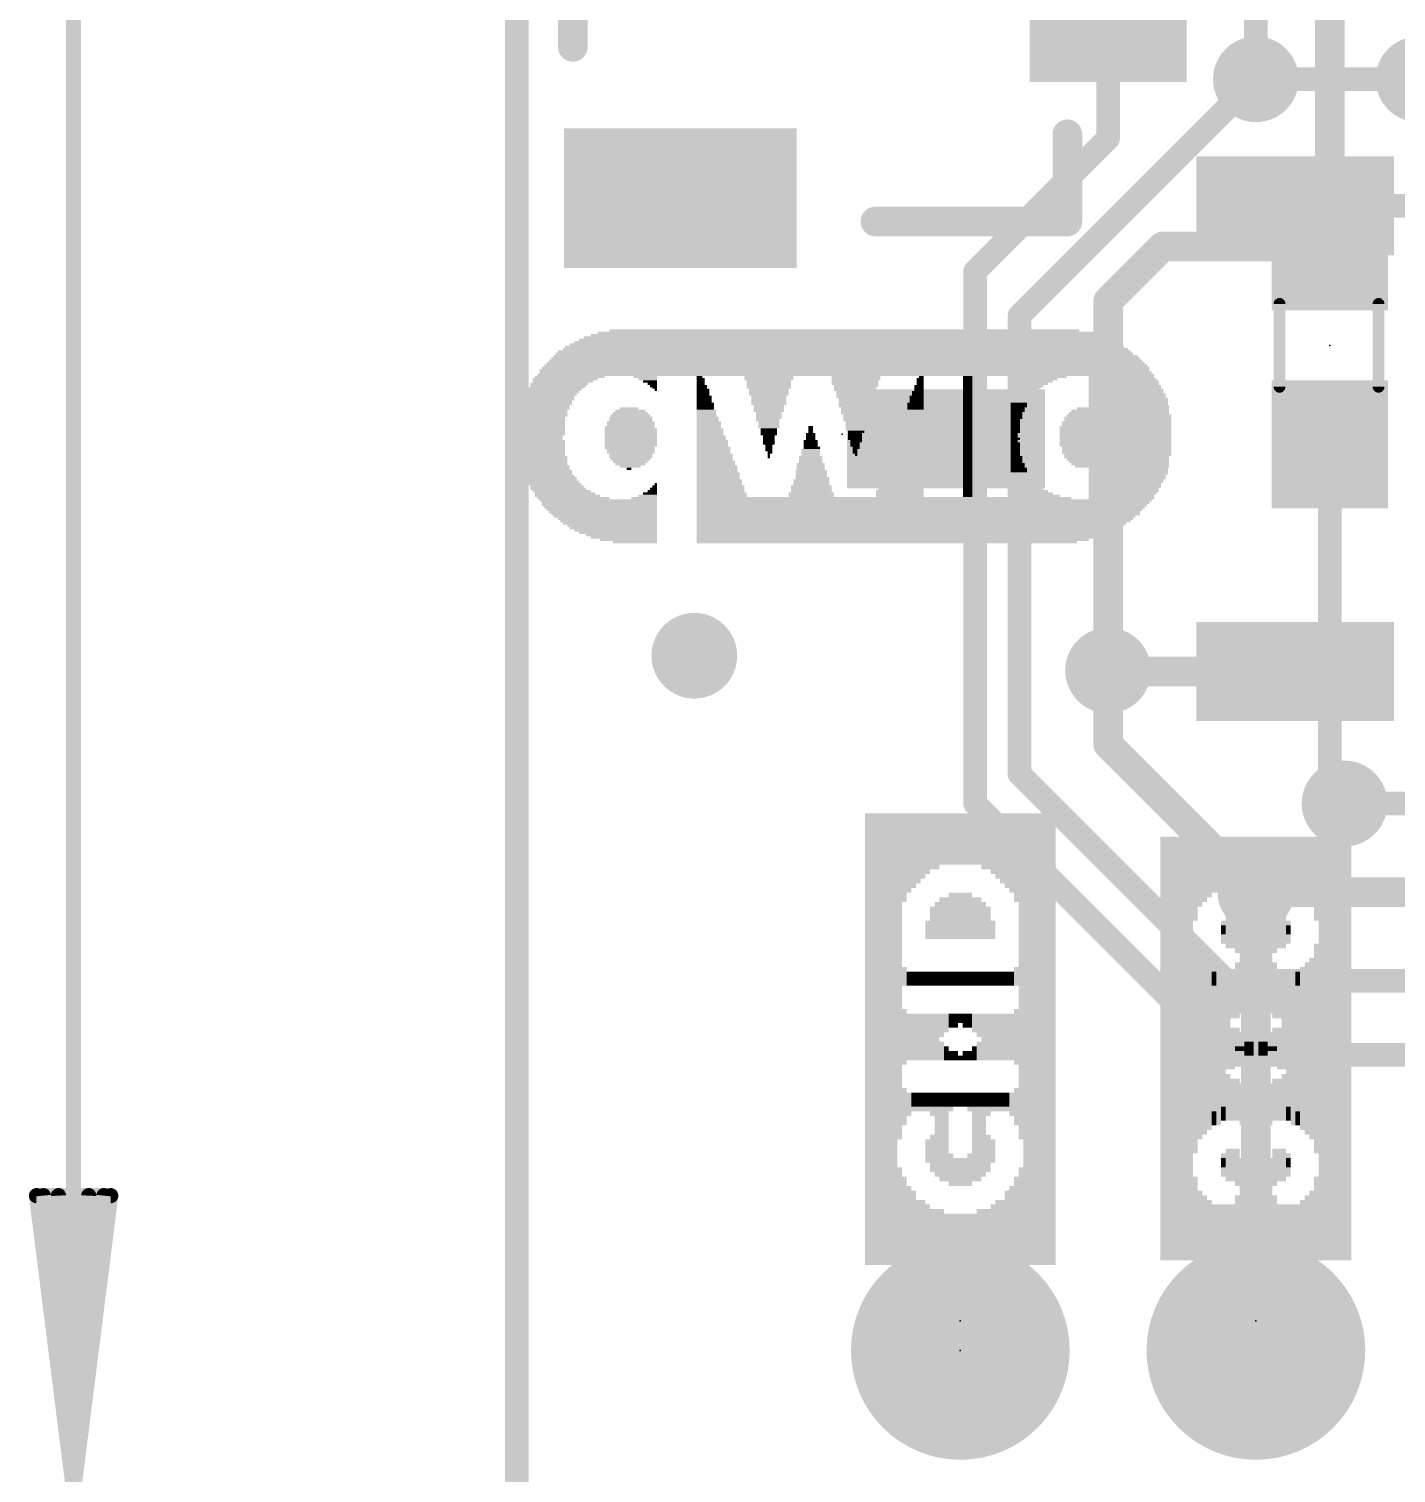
# Model space of a CAD drawing. Extents: x -29 to 78, y -11 to 40.
# Drawn here: x -4.19 to 7.55, y 0.22 to 12.63 of the extents above; entities that cross this region are included whole.
import ezdxf

# ---------------------------------------------------------------- set-up
doc = ezdxf.new("R2010")
doc.units = 0
for name, color, linetype in [('1', 12, 'CONTINUOUS'), ('16', 53, 'CONTINUOUS'), ('17', 254, 'CONTINUOUS'), ('18', 110, 'CONTINUOUS'), ('20', 53, 'CONTINUOUS'), ('21', 41, 'CONTINUOUS'), ('22', 40, 'CONTINUOUS'), ('23', 53, 'CONTINUOUS'), ('24', 53, 'CONTINUOUS'), ('47', 253, 'CONTINUOUS'), ('51', 53, 'CONTINUOUS')]:
    doc.layers.add(name, color=color, linetype=linetype)

# ---------------------------------------------------------------- blocks, each defined once
blk = doc.blocks.new('RECT')
blk.add_solid([(-0.5, -0.5), (0.5, -0.5), (-0.5, 0.5), (0.5, 0.5)])
blk = doc.blocks.new('ROUNDP')
at = {"const_width": 0.5}
blk.add_lwpolyline([(0, -0.25, 1), (0, 0.25, 1), (0, -0.25)], format="xyb", dxfattribs=at)
blk = doc.blocks.new('ROUNDV')
at = {"const_width": 0.5}
blk.add_lwpolyline([(0, -0.25, 1), (0, 0.25, 1), (0, -0.25)], format="xyb", dxfattribs=at)

msp = doc.modelspace()

# ---------------------------------------------------------------- linework, layer by layer
at = {"layer": '1'}
for points, const_width in [([(0, 0), (0, 30.48)], 0.2032), ([(6.985, 14.478), (6.985, 10.756)], 0.254), ([(6.35, 12.827), (6.35, 12.192)], 0.2032), ([(5.08, 11.684), (5.08, 12.47)], 0.2032), ([(4.318, 10.16), (6.35, 12.192)], 0.2032), ([(3.937, 10.541), (5.08, 11.684)], 0.2032), ([(5.08, 10.287), (5.549, 10.756)], 0.254), ([(5.549, 10.756), (6.985, 10.756)], 0.254), ([(3.937, 10.541), (3.937, 5.969)], 0.2032), ([(5.08, 7.112), (5.08, 10.287)], 0.254), ([(4.318, 6.223), (4.318, 10.16)], 0.2032), ([(6.985, 9.056), (6.985, 6.096)], 0.2032), ([(5.08, 7.112), (5.08, 6.477)], 0.254), ([(5.08, 6.477), (6.35, 5.207)], 0.254), ([(6.096, 4.445), (4.318, 6.223)], 0.2032), ([(6.985, 6.096), (7.112, 5.969)], 0.2032), ([(3.937, 5.969), (6.096, 3.81)], 0.2032), ([(12.7, 5.207), (6.35, 5.207)], 0.254), ([(8.89, 4.445), (6.096, 4.445)], 0.2032), ([(11.43, 3.81), (6.096, 3.81)], 0.2032)]:
    msp.add_lwpolyline(points, dxfattribs=dict(at, const_width=const_width))
for points, const_width in [([(5.1308, 12.47, 1), (5.0292, 12.47)], 0.1016), ([(6.3859, 12.1561, 1), (6.3141, 12.2279)], 0.1016), ([(6.2992, 12.192, 1), (6.4008, 12.192)], 0.1016), ([(5.0292, 11.684, 1), (5.1308, 11.684)], 0.1016), ([(5.1159, 11.6481, 1), (5.0441, 11.7199)], 0.1016), ([(5.549, 10.8195, 1), (5.549, 10.6925)], 0.127), ([(5.5939, 10.7111, 1), (5.5041, 10.8009)], 0.127), ([(6.9215, 10.756, 1), (7.0485, 10.756)], 0.127), ([(6.985, 10.6925, 1), (6.985, 10.8195)], 0.127), ([(3.9878, 10.541, 1), (3.8862, 10.541)], 0.1016), ([(3.9011, 10.5769, 1), (3.9729, 10.5051)], 0.1016), ([(5.1435, 10.287, 1), (5.0165, 10.287)], 0.127), ([(5.0351, 10.3319, 1), (5.1249, 10.2421)], 0.127), ([(4.3688, 10.16, 1), (4.2672, 10.16)], 0.1016), ([(4.2821, 10.1959, 1), (4.3539, 10.1241)], 0.1016), ([(7.0358, 9.056, 1), (6.9342, 9.056)], 0.1016), ([(5.1435, 7.112, 1), (5.0165, 7.112)], 0.127), ([(5.0165, 7.112, 1), (5.1435, 7.112)], 0.127), ([(5.1249, 6.5219, 1), (5.0351, 6.4321)], 0.127), ([(5.0165, 6.477, 1), (5.1435, 6.477)], 0.127), ([(4.3539, 6.2589, 1), (4.2821, 6.1871)], 0.1016), ([(4.2672, 6.223, 1), (4.3688, 6.223)], 0.1016), ([(7.0209, 6.1319, 1), (6.9491, 6.0601)], 0.1016), ([(6.9342, 6.096, 1), (7.0358, 6.096)], 0.1016), ([(3.9729, 6.0049, 1), (3.9011, 5.9331)], 0.1016), ([(3.8862, 5.969, 1), (3.9878, 5.969)], 0.1016), ([(7.0761, 5.9331, 1), (7.1479, 6.0049)], 0.1016), ([(6.35, 5.2705, 1), (6.35, 5.1435)], 0.127), ([(6.3051, 5.1621, 1), (6.3949, 5.2519)], 0.127), ([(6.096, 4.4958, 1), (6.096, 4.3942)], 0.1016), ([(6.0601, 4.4091, 1), (6.1319, 4.4809)], 0.1016), ([(6.096, 3.8608, 1), (6.096, 3.7592)], 0.1016), ([(6.0601, 3.7741, 1), (6.1319, 3.8459)], 0.1016)]:
    msp.add_lwpolyline(points, format="xyb", dxfattribs=dict(at, const_width=const_width))
at = {"layer": '16'}
for points, const_width in [([(0, 0), (0, 30.48)], 0.2032), ([(7.747, 12.192), (6.35, 12.192)], 0.2032), ([(6.6868, 11.1036), (7.6746, 11.1036)], 0.2032), ([(5.0884, 7.1036), (5.08, 7.112)], 0.254), ([(6.6868, 7.1036), (5.0884, 7.1036)], 0.254), ([(8.89, 5.969), (7.112, 5.969)], 0.2032), ([(6.35, 1.27), (6.35, 5.207)], 0.254)]:
    msp.add_lwpolyline(points, dxfattribs=dict(at, const_width=const_width))
for points, const_width in [([(6.35, 12.2428, 1), (6.35, 12.1412)], 0.1016), ([(6.6868, 11.1544, 1), (6.6868, 11.0528)], 0.1016), ([(5.1249, 7.1569, 1), (5.0351, 7.0671)], 0.127), ([(5.0884, 7.1671, 1), (5.0884, 7.0401)], 0.127), ([(5.0435, 7.0587, 1), (5.1333, 7.1485)], 0.127), ([(6.6868, 7.0401, 1), (6.6868, 7.1671)], 0.127), ([(7.112, 6.0198, 1), (7.112, 5.9182)], 0.1016), ([(6.4135, 5.207, 1), (6.2865, 5.207)], 0.127), ([(6.2865, 1.27, 1), (6.4135, 1.27)], 0.127)]:
    msp.add_lwpolyline(points, format="xyb", dxfattribs=dict(at, const_width=const_width))
at = {"layer": '20', "const_width": 0.2032}
msp.add_lwpolyline([(0, 0), (0, 30.48)], dxfattribs=at)
at = {"layer": '21', "const_width": 0.254}
for points in [[(0.48, 15.47), (0.48, 12.47)], [(4.73, 11.72), (4.73, 10.97)], [(4.73, 10.97), (3.08, 10.97)]]:
    msp.add_lwpolyline(points, dxfattribs=at)
at = {"layer": '21', "const_width": 0.127}
for points in [[(0.4165, 12.47, 1), (0.5435, 12.47)], [(4.7935, 11.72, 1), (4.6665, 11.72)], [(3.08, 11.0335, 1), (3.08, 10.9065)], [(4.73, 10.9065, 1), (4.73, 11.0335)], [(4.6665, 10.97, 1), (4.7935, 10.97)]]:
    msp.add_lwpolyline(points, format="xyb", dxfattribs=at)
at = {"layer": '23'}
for p in [(6.985, 9.906), (2.794, 9.144), (3.81, 1.524), (6.35, 1.524), (3.81, 1.27)]:
    msp.add_point(p, dxfattribs=at)
at = {"layer": '24'}
for p in [(3.81, 1.524), (6.35, 1.524)]:
    msp.add_point(p, dxfattribs=at)
at = {"layer": '47', "const_width": 0.13}
for points in [[(-3.81, 0.065), (-3.81, 30.415)], [(-3.81, 0.065), (-4.1292, 2.6)], [(-4.1292, 2.6), (-3.4908, 2.6)], [(-3.81, 0.065), (-4.07, 2.6)], [(-3.81, 0.065), (-3.94, 2.6)], [(-3.4908, 2.6), (-3.81, 0.065)], [(-3.68, 2.6), (-3.81, 0.065)], [(-3.55, 2.6), (-3.81, 0.065)]]:
    msp.add_lwpolyline(points, dxfattribs=at)
at = {"layer": '47', "const_width": 0.065}
for points in [[(-4.097, 2.6041, 1), (-4.1615, 2.5959)], [(-4.1292, 2.6325, 1), (-4.1292, 2.5675)], [(-4.0377, 2.6033, 1), (-4.1023, 2.5967)], [(-3.9075, 2.6017, 1), (-3.9725, 2.5983)], [(-3.6475, 2.5983, 1), (-3.7125, 2.6017)], [(-3.5177, 2.5967, 1), (-3.5823, 2.6033)], [(-3.4585, 2.5959, 1), (-3.523, 2.6041)], [(-3.4908, 2.5675, 1), (-3.4908, 2.6325)]]:
    msp.add_lwpolyline(points, format="xyb", dxfattribs=at)
at = {"layer": '51', "const_width": 0.1016}
for points in [[(6.553, 9.55), (6.553, 10.262)], [(7.404, 9.55), (7.404, 10.262)]]:
    msp.add_lwpolyline(points, dxfattribs=at)
at = {"layer": '51', "const_width": 0.0508}
for points in [[(6.5784, 10.262, 1), (6.5276, 10.262)], [(7.4294, 10.262, 1), (7.3786, 10.262)], [(6.5276, 9.55, 1), (6.5784, 9.55)], [(7.3786, 9.55, 1), (7.4294, 9.55)]]:
    msp.add_lwpolyline(points, format="xyb", dxfattribs=at)

# ---------------------------------------------------------------- block references
at = {"layer": '1', "rotation": 270}
for p, xscale, yscale in [((5.08, 12.47), 0.6, 1.35), ((1.405, 11.17), 1.2, 2)]:
    msp.add_blockref('RECT', p, dxfattribs=dict(at, xscale=xscale, yscale=yscale))
at = {"layer": '1', "xscale": 1.1, "rotation": 90}
for p in [(6.985, 10.756), (6.985, 9.056)]:
    msp.add_blockref('RECT', p, dxfattribs=at)
at = {"layer": '16', "xscale": 0.85, "yscale": 1.7, "rotation": 270}
for p in [(6.6868, 11.1036), (3.6868, 9.1036), (6.6868, 7.1036)]:
    msp.add_blockref('RECT', p, dxfattribs=at)
at = {"layer": '17', "xscale": 1.8796, "yscale": 1.8796, "rotation": 90}
for p in [(3.81, 1.27), (3.81, 1.27), (6.35, 1.27), (6.35, 1.27)]:
    msp.add_blockref('ROUNDP', p, dxfattribs=at)
at = {"layer": '18'}
for p, xscale, yscale in [((6.35, 12.192), 0.7366, 0.7366), ((6.35, 12.192), 0.7366, 0.7366), ((7.747, 12.192), 0.7366, 0.7366), ((7.747, 12.192), 0.7366, 0.7366), ((1.524, 7.239), 0.7366, 0.7366), ((1.524, 7.239), 0.7366, 0.7366), ((5.08, 7.112), 0.7366, 0.7366), ((5.08, 7.112), 0.7366, 0.7366), ((7.112, 5.969), 0.7366, 0.7366), ((7.112, 5.969), 0.7366, 0.7366), ((6.35, 5.207), 0.6604, 0.6604), ((6.35, 5.207), 0.6604, 0.6604)]:
    msp.add_blockref('ROUNDV', p, dxfattribs=dict(at, xscale=xscale, yscale=yscale))
at = {"layer": '21'}
for p, xscale, yscale in [((2.824, 9.934), 4.66, 0.02), ((2.824, 9.954), 4.58, 0.02), ((2.824, 9.974), 4.5, 0.02), ((2.824, 9.994), 4.38, 0.02), ((2.824, 10.014), 4.26, 0.02), ((2.814, 10.034), 4.04, 0.02), ((2.824, 9.794), 5.06, 0.02), ((2.824, 9.814), 5.02, 0.02), ((2.814, 9.834), 4.96, 0.02), ((2.814, 9.854), 4.92, 0.02), ((2.824, 9.874), 4.86, 0.02), ((2.814, 9.894), 4.8, 0.02), ((2.824, 9.914), 4.74, 0.02), ((2.814, 9.694), 5.24, 0.02), ((2.824, 9.674), 5.26, 0.02), ((2.824, 9.714), 5.22, 0.02), ((2.824, 9.734), 5.18, 0.02), ((2.824, 9.754), 5.14, 0.02), ((2.824, 9.774), 5.1, 0.02), ((0.364, 9.574), 0.5, 0.02), ((0.354, 9.554), 0.48, 0.02), ((0.414, 9.614), 0.56, 0.02), ((0.394, 9.594), 0.52, 0.02), ((0.454, 9.634), 0.6, 0.02), ((2.824, 9.654), 5.3, 0.02), ((1.104, 9.634), 0.2, 0.02), ((1.124, 9.614), 0.16, 0.02), ((1.144, 9.594), 0.12, 0.02), ((1.164, 9.574), 0.08, 0.02), ((1.174, 9.554), 0.06, 0.02), ((1.569, 9.634), 0.05, 0.02), ((1.579, 9.614), 0.07, 0.02), ((1.579, 9.594), 0.07, 0.02), ((1.579, 9.574), 0.07, 0.02), ((1.589, 9.554), 0.09, 0.02), ((2.164, 9.634), 0.42, 0.02), ((2.164, 9.614), 0.42, 0.02), ((2.164, 9.594), 0.38, 0.02), ((2.164, 9.574), 0.38, 0.02), ((2.164, 9.554), 0.38, 0.02), ((2.914, 9.634), 0.42, 0.02), ((2.914, 9.614), 0.42, 0.02), ((2.904, 9.594), 0.4, 0.02), ((2.904, 9.574), 0.4, 0.02), ((2.914, 9.554), 0.38, 0.02), ((3.454, 9.554), 0.08, 0.02), ((3.464, 9.614), 0.06, 0.02), ((3.464, 9.594), 0.06, 0.02), ((3.464, 9.574), 0.06, 0.02), ((3.474, 9.634), 0.04, 0.02), ((3.874, 9.634), 0.08, 0.02), ((3.874, 9.614), 0.08, 0.02), ((3.874, 9.594), 0.08, 0.02), ((3.874, 9.574), 0.08, 0.02), ((3.874, 9.554), 0.08, 0.02), ((4.484, 9.634), 0.48, 0.02), ((4.444, 9.614), 0.4, 0.02), ((4.424, 9.594), 0.36, 0.02), ((4.404, 9.574), 0.32, 0.02), ((4.384, 9.554), 0.28, 0.02), ((5.194, 9.634), 0.56, 0.02), ((5.204, 9.614), 0.58, 0.02), ((5.214, 9.594), 0.6, 0.02), ((5.214, 9.574), 0.6, 0.02), ((5.224, 9.554), 0.62, 0.02), ((0.274, 9.464), 0.44, 0.02), ((0.274, 9.444), 0.44, 0.02), ((0.264, 9.424), 0.42, 0.02), ((0.304, 9.504), 0.46, 0.02), ((0.294, 9.484), 0.44, 0.02), ((0.334, 9.539), 0.48, 0.01), ((0.324, 9.524), 0.46, 0.02), ((1.184, 9.539), 0.04, 0.01), ((1.194, 9.524), 0.02, 0.02), ((1.589, 9.539), 0.09, 0.01), ((1.599, 9.524), 0.11, 0.02), ((1.599, 9.504), 0.11, 0.02), ((1.599, 9.484), 0.11, 0.02), ((1.609, 9.464), 0.13, 0.02), ((1.609, 9.444), 0.13, 0.02), ((1.609, 9.424), 0.13, 0.02), ((2.164, 9.539), 0.38, 0.01), ((2.164, 9.524), 0.34, 0.02), ((2.164, 9.504), 0.34, 0.02), ((2.164, 9.484), 0.34, 0.02), ((2.164, 9.464), 0.3, 0.02), ((2.164, 9.444), 0.3, 0.02), ((2.164, 9.424), 0.3, 0.02), ((2.904, 9.539), 0.36, 0.01), ((2.904, 9.524), 0.36, 0.02), ((2.914, 9.504), 0.34, 0.02), ((2.904, 9.484), 0.32, 0.02), ((2.904, 9.464), 0.32, 0.02), ((2.914, 9.444), 0.3, 0.02), ((2.914, 9.424), 0.3, 0.02), ((3.434, 9.464), 0.12, 0.02), ((3.434, 9.444), 0.12, 0.02), ((3.434, 9.424), 0.12, 0.02), ((3.444, 9.504), 0.1, 0.02), ((3.444, 9.484), 0.1, 0.02), ((3.454, 9.539), 0.08, 0.01), ((3.454, 9.524), 0.08, 0.02), ((3.874, 9.539), 0.08, 0.01), ((3.874, 9.524), 0.08, 0.02), ((3.874, 9.504), 0.08, 0.02), ((3.874, 9.484), 0.08, 0.02), ((3.874, 9.464), 0.08, 0.02), ((3.874, 9.444), 0.08, 0.02), ((3.874, 9.424), 0.08, 0.02), ((4.374, 9.539), 0.26, 0.01), ((4.364, 9.524), 0.24, 0.02), ((4.354, 9.504), 0.22, 0.02), ((4.344, 9.484), 0.2, 0.02), ((4.334, 9.464), 0.18, 0.02), ((4.324, 9.444), 0.16, 0.02), ((4.324, 9.424), 0.16, 0.02), ((5.224, 9.539), 0.62, 0.01), ((5.234, 9.524), 0.64, 0.02), ((5.234, 9.504), 0.64, 0.02), ((5.244, 9.484), 0.66, 0.02), ((5.244, 9.464), 0.66, 0.02), ((5.254, 9.444), 0.68, 0.02), ((5.254, 9.424), 0.68, 0.02), ((0.224, 9.344), 0.42, 0.02), ((0.224, 9.324), 0.42, 0.02), ((0.224, 9.304), 0.42, 0.02), ((0.254, 9.404), 0.44, 0.02), ((0.244, 9.384), 0.42, 0.02), ((0.244, 9.364), 0.42, 0.02), ((0.974, 9.304), 0.34, 0.02), ((0.974, 9.324), 0.3, 0.02), ((0.974, 9.344), 0.26, 0.02), ((0.964, 9.364), 0.16, 0.02), ((1.619, 9.404), 0.15, 0.02), ((1.619, 9.384), 0.15, 0.02), ((1.619, 9.364), 0.15, 0.02), ((1.629, 9.344), 0.17, 0.02), ((1.629, 9.324), 0.17, 0.02), ((1.629, 9.304), 0.17, 0.02), ((2.164, 9.404), 0.3, 0.02), ((2.164, 9.384), 0.26, 0.02), ((2.164, 9.364), 0.26, 0.02), ((2.164, 9.344), 0.26, 0.02), ((2.164, 9.324), 0.22, 0.02), ((2.164, 9.304), 0.22, 0.02), ((2.904, 9.404), 0.28, 0.02), ((2.904, 9.384), 0.28, 0.02), ((2.914, 9.364), 0.26, 0.02), ((2.904, 9.344), 0.24, 0.02), ((2.904, 9.324), 0.24, 0.02), ((2.914, 9.304), 0.22, 0.02), ((3.414, 9.344), 0.16, 0.02), ((3.414, 9.324), 0.16, 0.02), ((3.414, 9.304), 0.16, 0.02), ((3.424, 9.404), 0.14, 0.02), ((3.424, 9.384), 0.14, 0.02), ((3.424, 9.364), 0.14, 0.02), ((3.874, 9.404), 0.08, 0.02), ((3.874, 9.384), 0.08, 0.02), ((3.874, 9.364), 0.08, 0.02), ((3.874, 9.344), 0.08, 0.02), ((3.874, 9.324), 0.08, 0.02), ((3.874, 9.304), 0.08, 0.02), ((4.314, 9.404), 0.14, 0.02), ((4.314, 9.384), 0.14, 0.02), ((4.304, 9.364), 0.12, 0.02), ((4.304, 9.344), 0.12, 0.02), ((4.294, 9.324), 0.1, 0.02), ((4.294, 9.304), 0.1, 0.02), ((5.174, 9.304), 0.9, 0.02), ((5.174, 9.324), 0.86, 0.02), ((5.184, 9.344), 0.84, 0.02), ((5.209, 9.364), 0.79, 0.02), ((5.254, 9.404), 0.68, 0.02), ((5.259, 9.384), 0.69, 0.02), ((0.204, 9.224), 0.42, 0.02), ((0.204, 9.204), 0.42, 0.02), ((0.204, 9.184), 0.42, 0.02), ((0.214, 9.284), 0.4, 0.02), ((0.214, 9.264), 0.4, 0.02), ((0.214, 9.244), 0.4, 0.02), ((0.969, 9.204), 0.43, 0.02), ((0.979, 9.184), 0.45, 0.02), ((0.979, 9.244), 0.41, 0.02), ((0.979, 9.224), 0.41, 0.02), ((0.979, 9.284), 0.37, 0.02), ((0.979, 9.264), 0.37, 0.02), ((1.639, 9.284), 0.19, 0.02), ((1.639, 9.264), 0.19, 0.02), ((1.649, 9.244), 0.21, 0.02), ((1.649, 9.224), 0.21, 0.02), ((1.649, 9.204), 0.21, 0.02), ((1.659, 9.184), 0.23, 0.02), ((2.164, 9.284), 0.22, 0.02), ((2.154, 9.264), 0.2, 0.02), ((2.164, 9.244), 0.18, 0.02), ((2.164, 9.224), 0.18, 0.02), ((2.164, 9.204), 0.18, 0.02), ((2.164, 9.184), 0.14, 0.02), ((2.524, 9.204), 0.04, 0.02), ((2.524, 9.184), 0.04, 0.02), ((2.914, 9.284), 0.22, 0.02), ((2.904, 9.264), 0.2, 0.02), ((2.914, 9.244), 0.18, 0.02), ((2.914, 9.224), 0.18, 0.02), ((2.904, 9.204), 0.16, 0.02), ((2.904, 9.184), 0.16, 0.02), ((3.384, 9.184), 0.22, 0.02), ((3.394, 9.244), 0.2, 0.02), ((3.394, 9.224), 0.2, 0.02), ((3.394, 9.204), 0.2, 0.02), ((3.404, 9.284), 0.18, 0.02), ((3.404, 9.264), 0.18, 0.02), ((3.874, 9.284), 0.08, 0.02), ((3.874, 9.264), 0.08, 0.02), ((3.874, 9.244), 0.08, 0.02), ((3.874, 9.224), 0.08, 0.02), ((3.874, 9.204), 0.08, 0.02), ((3.874, 9.184), 0.08, 0.02), ((4.294, 9.284), 0.1, 0.02), ((4.284, 9.264), 0.08, 0.02), ((4.284, 9.244), 0.08, 0.02), ((4.284, 9.224), 0.08, 0.02), ((4.284, 9.204), 0.08, 0.02), ((4.284, 9.184), 0.08, 0.02), ((5.144, 9.204), 0.96, 0.02), ((5.144, 9.184), 0.96, 0.02), ((5.154, 9.244), 0.94, 0.02), ((5.154, 9.224), 0.94, 0.02), ((5.164, 9.284), 0.92, 0.02), ((5.164, 9.264), 0.92, 0.02), ((0.204, 9.164), 0.42, 0.02), ((0.204, 9.144), 0.42, 0.02), ((0.194, 9.124), 0.4, 0.02), ((0.194, 9.104), 0.4, 0.02), ((0.204, 9.084), 0.42, 0.02), ((0.204, 9.064), 0.42, 0.02), ((0.979, 9.164), 0.45, 0.02), ((0.979, 9.144), 0.45, 0.02), ((0.979, 9.124), 0.45, 0.02), ((0.979, 9.104), 0.45, 0.02), ((0.979, 9.084), 0.45, 0.02), ((0.979, 9.064), 0.45, 0.02), ((1.659, 9.164), 0.23, 0.02), ((1.659, 9.144), 0.23, 0.02), ((1.669, 9.124), 0.25, 0.02), ((1.669, 9.104), 0.25, 0.02), ((1.679, 9.084), 0.27, 0.02), ((1.679, 9.064), 0.27, 0.02), ((2.164, 9.164), 0.14, 0.02), ((2.164, 9.144), 0.14, 0.02), ((2.164, 9.124), 0.1, 0.02), ((2.164, 9.104), 0.1, 0.02), ((2.164, 9.084), 0.1, 0.02), ((2.164, 9.064), 0.1, 0.02), ((2.524, 9.084), 0.12, 0.02), ((2.524, 9.064), 0.12, 0.02), ((2.524, 9.144), 0.08, 0.02), ((2.524, 9.124), 0.08, 0.02), ((2.524, 9.104), 0.08, 0.02), ((2.524, 9.164), 0.04, 0.02), ((2.914, 9.164), 0.14, 0.02), ((2.904, 9.144), 0.12, 0.02), ((2.904, 9.124), 0.12, 0.02), ((2.904, 9.104), 0.12, 0.02), ((2.914, 9.084), 0.1, 0.02), ((2.904, 9.064), 0.08, 0.02), ((3.364, 9.084), 0.26, 0.02), ((3.364, 9.064), 0.26, 0.02), ((3.374, 9.124), 0.24, 0.02), ((3.374, 9.104), 0.24, 0.02), ((3.384, 9.164), 0.22, 0.02), ((3.384, 9.144), 0.22, 0.02), ((3.874, 9.164), 0.08, 0.02), ((3.874, 9.144), 0.08, 0.02), ((3.874, 9.124), 0.08, 0.02), ((3.874, 9.104), 0.08, 0.02), ((3.874, 9.084), 0.08, 0.02), ((3.874, 9.064), 0.08, 0.02), ((4.284, 9.164), 0.08, 0.02), ((4.274, 9.144), 0.06, 0.02), ((4.274, 9.124), 0.06, 0.02), ((4.284, 9.104), 0.08, 0.02), ((4.274, 9.084), 0.06, 0.02), ((4.284, 9.064), 0.08, 0.02), ((5.144, 9.164), 0.96, 0.02), ((5.144, 9.144), 0.96, 0.02), ((5.144, 9.124), 0.96, 0.02), ((5.144, 9.104), 0.96, 0.02), ((5.144, 9.084), 0.96, 0.02), ((5.144, 9.064), 0.96, 0.02), ((0.204, 9.044), 0.42, 0.02), ((0.204, 9.024), 0.42, 0.02), ((0.214, 9.004), 0.4, 0.02), ((0.214, 8.984), 0.4, 0.02), ((0.214, 8.964), 0.4, 0.02), ((0.224, 8.944), 0.42, 0.02), ((0.979, 9.044), 0.45, 0.02), ((0.969, 9.024), 0.43, 0.02), ((0.979, 9.004), 0.41, 0.02), ((0.979, 8.984), 0.41, 0.02), ((0.979, 8.964), 0.37, 0.02), ((0.979, 8.944), 0.37, 0.02), ((1.679, 9.044), 0.27, 0.02), ((1.689, 9.024), 0.29, 0.02), ((1.689, 9.004), 0.29, 0.02), ((1.689, 8.984), 0.29, 0.02), ((1.699, 8.964), 0.31, 0.02), ((1.699, 8.944), 0.31, 0.02), ((2.164, 9.044), 0.06, 0.02), ((2.164, 9.024), 0.06, 0.02), ((2.164, 9.004), 0.06, 0.02), ((2.174, 8.984), 0.04, 0.02), ((2.164, 8.964), 0.02, 0.02), ((2.164, 8.944), 0.02, 0.02), ((2.524, 8.944), 0.2, 0.02), ((2.524, 9.004), 0.16, 0.02), ((2.524, 8.984), 0.16, 0.02), ((2.524, 8.964), 0.16, 0.02), ((2.524, 9.044), 0.12, 0.02), ((2.534, 9.024), 0.14, 0.02), ((2.904, 9.044), 0.08, 0.02), ((2.914, 9.024), 0.06, 0.02), ((2.904, 9.004), 0.04, 0.02), ((2.904, 8.984), 0.04, 0.02), ((2.914, 8.964), 0.02, 0.02), ((3.344, 8.964), 0.3, 0.02), ((3.344, 8.944), 0.3, 0.02), ((3.354, 9.024), 0.28, 0.02), ((3.354, 9.004), 0.28, 0.02), ((3.354, 8.984), 0.28, 0.02), ((3.364, 9.044), 0.26, 0.02), ((3.874, 9.044), 0.08, 0.02), ((3.874, 9.024), 0.08, 0.02), ((3.874, 9.004), 0.08, 0.02), ((3.874, 8.984), 0.08, 0.02), ((3.874, 8.964), 0.08, 0.02), ((3.874, 8.944), 0.08, 0.02), ((4.284, 9.044), 0.08, 0.02), ((4.284, 9.024), 0.08, 0.02), ((4.284, 9.004), 0.08, 0.02), ((4.284, 8.984), 0.08, 0.02), ((4.284, 8.964), 0.08, 0.02), ((4.294, 8.944), 0.1, 0.02), ((5.144, 9.044), 0.96, 0.02), ((5.154, 9.024), 0.94, 0.02), ((5.154, 9.004), 0.94, 0.02), ((5.154, 8.984), 0.94, 0.02), ((5.164, 8.964), 0.92, 0.02), ((5.154, 8.944), 0.9, 0.02), ((0.224, 8.924), 0.42, 0.02), ((0.234, 8.904), 0.4, 0.02), ((0.234, 8.884), 0.4, 0.02), ((0.244, 8.864), 0.42, 0.02), ((0.244, 8.844), 0.42, 0.02), ((0.264, 8.824), 0.42, 0.02), ((0.264, 8.804), 0.42, 0.02), ((0.974, 8.924), 0.34, 0.02), ((0.974, 8.904), 0.3, 0.02), ((0.974, 8.884), 0.26, 0.02), ((0.974, 8.864), 0.18, 0.02), ((0.964, 8.844), 0.04, 0.02), ((1.699, 8.924), 0.31, 0.02), ((1.709, 8.904), 0.33, 0.02), ((1.709, 8.884), 0.33, 0.02), ((1.719, 8.864), 0.35, 0.02), ((1.719, 8.844), 0.35, 0.02), ((1.719, 8.824), 0.35, 0.02), ((1.729, 8.804), 0.37, 0.02), ((2.529, 8.824), 0.27, 0.02), ((2.529, 8.804), 0.27, 0.02), ((2.524, 8.884), 0.24, 0.02), ((2.524, 8.864), 0.24, 0.02), ((2.524, 8.844), 0.24, 0.02), ((2.524, 8.924), 0.2, 0.02), ((2.524, 8.904), 0.2, 0.02), ((3.319, 8.804), 0.35, 0.02), ((3.329, 8.844), 0.33, 0.02), ((3.329, 8.824), 0.33, 0.02), ((3.339, 8.904), 0.31, 0.02), ((3.339, 8.884), 0.31, 0.02), ((3.339, 8.864), 0.31, 0.02), ((3.344, 8.924), 0.3, 0.02), ((3.874, 8.924), 0.08, 0.02), ((3.874, 8.904), 0.08, 0.02), ((3.874, 8.884), 0.08, 0.02), ((3.874, 8.864), 0.08, 0.02), ((3.874, 8.844), 0.08, 0.02), ((3.874, 8.824), 0.08, 0.02), ((3.874, 8.804), 0.08, 0.02), ((4.294, 8.924), 0.1, 0.02), ((4.294, 8.904), 0.1, 0.02), ((4.304, 8.884), 0.12, 0.02), ((4.304, 8.864), 0.12, 0.02), ((4.314, 8.844), 0.14, 0.02), ((4.314, 8.824), 0.14, 0.02), ((4.324, 8.804), 0.16, 0.02), ((5.164, 8.924), 0.88, 0.02), ((5.174, 8.904), 0.86, 0.02), ((5.184, 8.884), 0.84, 0.02), ((5.199, 8.864), 0.81, 0.02), ((5.254, 8.844), 0.68, 0.02), ((5.254, 8.824), 0.68, 0.02), ((5.254, 8.804), 0.68, 0.02), ((0.284, 8.784), 0.42, 0.02), ((0.294, 8.764), 0.44, 0.02), ((0.294, 8.749), 0.44, 0.01), ((0.314, 8.734), 0.44, 0.02), ((0.324, 8.714), 0.46, 0.02), ((0.344, 8.694), 0.46, 0.02), ((1.184, 8.694), 0.04, 0.02), ((1.194, 8.714), 0.02, 0.02), ((1.729, 8.784), 0.37, 0.02), ((1.729, 8.764), 0.37, 0.02), ((1.739, 8.749), 0.39, 0.01), ((1.739, 8.734), 0.39, 0.02), ((1.739, 8.714), 0.39, 0.02), ((1.749, 8.694), 0.41, 0.02), ((2.529, 8.694), 0.35, 0.02), ((2.529, 8.749), 0.31, 0.01), ((2.529, 8.734), 0.31, 0.02), ((2.529, 8.714), 0.31, 0.02), ((2.529, 8.784), 0.27, 0.02), ((2.539, 8.764), 0.29, 0.02), ((3.299, 8.694), 0.39, 0.02), ((3.309, 8.749), 0.37, 0.01), ((3.309, 8.734), 0.37, 0.02), ((3.309, 8.714), 0.37, 0.02), ((3.319, 8.784), 0.35, 0.02), ((3.319, 8.764), 0.35, 0.02), ((3.874, 8.784), 0.08, 0.02), ((3.874, 8.764), 0.08, 0.02), ((3.874, 8.749), 0.08, 0.01), ((3.874, 8.734), 0.08, 0.02), ((3.874, 8.714), 0.08, 0.02), ((3.874, 8.694), 0.08, 0.02), ((4.324, 8.784), 0.16, 0.02), ((4.334, 8.764), 0.18, 0.02), ((4.344, 8.749), 0.2, 0.01), ((4.354, 8.734), 0.22, 0.02), ((4.364, 8.714), 0.24, 0.02), ((4.374, 8.694), 0.26, 0.02), ((5.244, 8.784), 0.66, 0.02), ((5.244, 8.764), 0.66, 0.02), ((5.234, 8.749), 0.64, 0.01), ((5.234, 8.734), 0.64, 0.02), ((5.224, 8.714), 0.62, 0.02), ((5.224, 8.694), 0.62, 0.02), ((0.354, 8.674), 0.48, 0.02), ((0.384, 8.654), 0.5, 0.02), ((0.414, 8.634), 0.52, 0.02), ((0.434, 8.614), 0.56, 0.02), ((0.484, 8.594), 0.62, 0.02), ((0.699, 8.574), 1.01, 0.02), ((0.709, 8.554), 0.99, 0.02), ((1.094, 8.594), 0.22, 0.02), ((1.124, 8.614), 0.16, 0.02), ((1.144, 8.634), 0.12, 0.02), ((1.164, 8.654), 0.08, 0.02), ((1.174, 8.674), 0.06, 0.02), ((1.749, 8.674), 0.41, 0.02), ((1.749, 8.654), 0.41, 0.02), ((1.759, 8.634), 0.43, 0.02), ((1.759, 8.614), 0.43, 0.02), ((3.154, 8.594), 3.22, 0.02), ((3.499, 8.574), 3.91, 0.02), ((3.489, 8.554), 3.89, 0.02), ((2.529, 8.634), 0.39, 0.02), ((2.529, 8.614), 0.39, 0.02), ((2.529, 8.674), 0.35, 0.02), ((2.529, 8.654), 0.35, 0.02), ((3.289, 8.654), 0.41, 0.02), ((3.289, 8.634), 0.41, 0.02), ((3.289, 8.614), 0.41, 0.02), ((3.299, 8.674), 0.39, 0.02), ((3.874, 8.674), 0.08, 0.02), ((3.874, 8.654), 0.08, 0.02), ((3.874, 8.634), 0.08, 0.02), ((3.874, 8.614), 0.08, 0.02), ((4.384, 8.674), 0.28, 0.02), ((4.404, 8.654), 0.32, 0.02), ((4.424, 8.634), 0.36, 0.02), ((4.454, 8.614), 0.42, 0.02), ((5.214, 8.674), 0.6, 0.02), ((5.214, 8.654), 0.6, 0.02), ((5.204, 8.634), 0.58, 0.02), ((5.194, 8.614), 0.56, 0.02), ((5.194, 8.594), 0.56, 0.02), ((0.709, 8.534), 0.99, 0.02), ((0.719, 8.514), 0.97, 0.02), ((0.729, 8.494), 0.95, 0.02), ((0.739, 8.474), 0.93, 0.02), ((0.749, 8.454), 0.91, 0.02), ((0.759, 8.434), 0.89, 0.02), ((3.479, 8.534), 3.87, 0.02), ((3.469, 8.514), 3.85, 0.02), ((3.459, 8.494), 3.83, 0.02), ((3.449, 8.474), 3.81, 0.02), ((3.449, 8.454), 3.81, 0.02), ((3.429, 8.434), 3.77, 0.02), ((0.779, 8.414), 0.85, 0.02), ((0.789, 8.394), 0.83, 0.02), ((0.799, 8.374), 0.81, 0.02), ((0.819, 8.354), 0.77, 0.02), ((0.829, 8.334), 0.75, 0.02), ((0.849, 8.314), 0.71, 0.02), ((3.419, 8.414), 3.75, 0.02), ((3.409, 8.394), 3.73, 0.02), ((3.389, 8.374), 3.69, 0.02), ((3.379, 8.354), 3.67, 0.02), ((3.359, 8.334), 3.63, 0.02), ((3.349, 8.314), 3.61, 0.02), ((0.869, 8.294), 0.67, 0.02), ((0.899, 8.274), 0.61, 0.02), ((0.919, 8.254), 0.57, 0.02), ((0.959, 8.234), 0.49, 0.02), ((1.014, 8.214), 0.38, 0.02), ((3.329, 8.294), 3.57, 0.02), ((3.299, 8.274), 3.51, 0.02), ((3.269, 8.254), 3.45, 0.02), ((3.229, 8.234), 3.37, 0.02), ((3.179, 8.214), 3.27, 0.02)]:
    msp.add_blockref('RECT', p, dxfattribs=dict(at, xscale=xscale, yscale=yscale))
at = {"layer": '21', "yscale": 0.04, "rotation": 90}
for p, xscale in [((3.01, 3.944), 3.88), ((3.05, 3.944), 3.88), ((3.09, 3.944), 3.88), ((3.13, 3.944), 3.88), ((3.17, 3.944), 3.88), ((3.21, 3.944), 3.88), ((3.25, 3.944), 3.88), ((3.29, 4.484), 2.8), ((3.33, 5.504), 0.76), ((3.37, 5.544), 0.68), ((3.41, 5.564), 0.64), ((3.45, 5.584), 0.6), ((3.49, 5.604), 0.56), ((3.53, 5.624), 0.52), ((3.57, 5.644), 0.48), ((3.61, 5.644), 0.48), ((3.65, 5.664), 0.44), ((3.69, 5.664), 0.44), ((3.73, 5.664), 0.44), ((3.77, 5.664), 0.44), ((3.81, 5.664), 0.44), ((3.85, 5.664), 0.44), ((3.89, 5.664), 0.44), ((3.93, 5.664), 0.44), ((3.97, 5.664), 0.44), ((4.01, 5.644), 0.48), ((4.05, 5.644), 0.48), ((4.09, 5.624), 0.52), ((4.13, 5.624), 0.52), ((4.17, 5.604), 0.56), ((4.21, 5.584), 0.6), ((4.25, 5.564), 0.64), ((4.29, 5.524), 0.72), ((4.33, 5.464), 0.84), ((4.37, 3.944), 3.88), ((4.41, 3.944), 3.88), ((4.45, 3.944), 3.88), ((4.49, 3.944), 3.88), ((4.53, 3.944), 3.88), ((4.57, 3.944), 3.88), ((4.61, 3.944), 3.88), ((5.55, 3.864), 3.64), ((5.59, 3.864), 3.64), ((5.63, 3.864), 3.64), ((5.67, 3.864), 3.64), ((5.71, 3.864), 3.64), ((5.75, 3.864), 3.64), ((5.79, 3.864), 3.64), ((5.83, 5.324), 0.72), ((5.87, 5.384), 0.6), ((5.91, 5.404), 0.56), ((5.95, 5.424), 0.52), ((5.99, 5.444), 0.48), ((6.03, 5.444), 0.48), ((6.07, 5.464), 0.44), ((6.11, 5.464), 0.44), ((6.15, 5.464), 0.44), ((6.19, 5.464), 0.44), ((6.23, 5.444), 0.48), ((6.27, 5.444), 0.48), ((6.31, 5.424), 0.52), ((6.35, 5.404), 0.56), ((6.39, 5.444), 0.48), ((6.43, 5.444), 0.48), ((6.47, 5.464), 0.44), ((6.51, 5.464), 0.44), ((6.55, 5.464), 0.44), ((6.59, 5.464), 0.44), ((6.63, 5.464), 0.44), ((6.67, 5.464), 0.44), ((6.71, 5.464), 0.44), ((6.75, 5.444), 0.48), ((6.79, 5.424), 0.52), ((6.83, 5.404), 0.56), ((6.87, 5.364), 0.64), ((6.91, 3.864), 3.64), ((6.95, 3.864), 3.64), ((6.99, 3.864), 3.64), ((7.03, 3.864), 3.64), ((7.07, 3.864), 3.64), ((7.11, 3.864), 3.64), ((7.15, 3.864), 3.64), ((3.65, 4.964), 0.32), ((3.69, 4.984), 0.36), ((3.73, 5.004), 0.4), ((3.77, 5.004), 0.4), ((3.81, 5.004), 0.4), ((3.85, 5.004), 0.4), ((3.89, 5.004), 0.4), ((3.93, 4.984), 0.36), ((3.97, 4.984), 0.36), ((4.01, 4.964), 0.32), ((3.57, 4.924), 0.24), ((3.61, 4.944), 0.28), ((4.05, 4.944), 0.28), ((4.09, 4.884), 0.16), ((6.11, 4.864), 0.2), ((6.15, 4.864), 0.28), ((6.19, 4.824), 0.28), ((6.51, 4.844), 0.32), ((6.55, 4.864), 0.28), ((6.59, 4.864), 0.28), ((6.63, 4.864), 0.2), ((6.07, 4.884), 0.08), ((6.47, 4.544), 0.76), ((5.83, 3.864), 1.8), ((6.23, 4.524), 0.48), ((6.27, 4.504), 0.52), ((6.31, 4.504), 0.52), ((6.35, 4.484), 0.56), ((6.39, 4.484), 0.56), ((6.43, 4.464), 0.6), ((5.87, 4.504), 0.28), ((5.91, 4.504), 0.2), ((6.19, 4.444), 0.32), ((6.83, 4.284), 0.64), ((6.87, 4.304), 0.76), ((3.33, 4.484), 0.16), ((3.37, 4.464), 0.12), ((3.41, 4.464), 0.12), ((3.45, 4.464), 0.12), ((3.49, 4.464), 0.12), ((3.53, 4.464), 0.12), ((3.57, 4.464), 0.12), ((3.61, 4.464), 0.12), ((3.65, 4.464), 0.12), ((3.69, 4.464), 0.12), ((3.73, 4.464), 0.12), ((3.77, 4.464), 0.12), ((3.81, 4.464), 0.12), ((3.85, 4.464), 0.12), ((3.89, 4.464), 0.12), ((3.93, 4.464), 0.12), ((3.97, 4.464), 0.12), ((4.01, 4.464), 0.12), ((4.05, 4.464), 0.12), ((4.09, 4.464), 0.12), ((4.13, 4.464), 0.12), ((4.17, 4.464), 0.12), ((4.21, 4.464), 0.12), ((4.25, 4.464), 0.12), ((4.29, 4.484), 0.16), ((4.33, 4.464), 0.2), ((5.95, 4.484), 0.16), ((5.99, 4.464), 0.12), ((6.03, 4.444), 0.16), ((6.07, 4.444), 0.16), ((6.11, 4.424), 0.2), ((6.15, 4.424), 0.2), ((6.51, 4.324), 0.4), ((6.55, 4.304), 0.36), ((6.59, 4.284), 0.4), ((6.63, 4.284), 0.4), ((6.67, 4.264), 0.44), ((6.71, 4.264), 0.44), ((6.75, 4.264), 0.52), ((6.79, 4.284), 0.56), ((3.33, 3.964), 0.48), ((3.37, 3.964), 0.4), ((3.41, 3.984), 0.36), ((3.45, 3.984), 0.36), ((3.49, 4.004), 0.32), ((3.53, 4.024), 0.28), ((3.57, 4.044), 0.24), ((3.61, 4.044), 0.24), ((3.65, 4.064), 0.2), ((3.69, 4.084), 0.16), ((3.73, 4.104), 0.12), ((3.77, 4.104), 0.12), ((3.81, 4.124), 0.08), ((3.85, 4.144), 0.04), ((4.25, 3.944), 0.36), ((4.29, 3.944), 0.44), ((4.33, 3.964), 0.48), ((5.87, 3.864), 0.6), ((5.91, 3.864), 0.6), ((5.95, 3.864), 0.52), ((5.99, 3.864), 0.52), ((6.03, 3.884), 0.48), ((4.09, 3.884), 0.24), ((4.13, 3.904), 0.28), ((4.17, 3.924), 0.32), ((4.21, 3.924), 0.32), ((6.07, 3.864), 0.44), ((6.11, 3.884), 0.4), ((6.15, 3.864), 0.36), ((6.19, 3.884), 0.32), ((6.23, 3.864), 0.28), ((6.27, 3.864), 0.28), ((3.93, 3.824), 0.12), ((3.97, 3.844), 0.16), ((4.01, 3.864), 0.2), ((4.05, 3.864), 0.2), ((6.31, 3.864), 0.2), ((6.35, 3.864), 0.2), ((6.39, 3.864), 0.12), ((6.43, 3.864), 0.12), ((6.47, 3.864), 0.04), ((6.51, 3.864), 0.04), ((3.81, 3.784), 0.04), ((3.85, 3.804), 0.08), ((3.89, 3.804), 0.08), ((6.75, 3.464), 0.52), ((6.79, 3.444), 0.56), ((6.83, 3.444), 0.64), ((6.87, 3.424), 0.76), ((6.51, 3.424), 0.36), ((6.55, 3.424), 0.36), ((6.59, 3.444), 0.4), ((6.63, 3.444), 0.4), ((6.67, 3.464), 0.44), ((6.71, 3.464), 0.44), ((3.33, 3.364), 0.32), ((3.37, 3.384), 0.2), ((3.41, 3.404), 0.16), ((3.45, 3.404), 0.16), ((3.49, 3.404), 0.16), ((3.53, 3.404), 0.16), ((3.57, 3.384), 0.2), ((3.61, 3.124), 0.72), ((3.65, 3.104), 0.76), ((3.69, 3.104), 0.76), ((3.73, 3.404), 0.16), ((3.77, 3.424), 0.12), ((3.81, 3.424), 0.12), ((3.85, 3.424), 0.12), ((3.89, 3.424), 0.12), ((3.93, 3.424), 0.12), ((3.97, 3.424), 0.12), ((4.01, 3.424), 0.12), ((4.05, 3.424), 0.12), ((4.09, 3.424), 0.12), ((4.13, 3.424), 0.12), ((4.17, 3.424), 0.12), ((4.21, 3.424), 0.12), ((4.25, 3.404), 0.16), ((4.29, 3.404), 0.24), ((4.33, 3.364), 0.32), ((6.27, 3.344), 0.28), ((6.31, 3.324), 0.32), ((6.35, 3.324), 0.4), ((6.39, 3.364), 0.32), ((6.43, 3.384), 0.36), ((6.47, 3.404), 0.32), ((5.87, 3.224), 0.28), ((6.03, 3.284), 0.16), ((6.07, 3.304), 0.12), ((6.11, 3.324), 0.16), ((6.15, 3.324), 0.16), ((6.19, 3.344), 0.2), ((6.23, 3.324), 0.24), ((5.91, 3.224), 0.2), ((5.95, 3.244), 0.16), ((5.99, 3.264), 0.12), ((3.57, 2.984), 0.28), ((3.93, 2.924), 0.4), ((3.97, 2.924), 0.4), ((4.01, 2.944), 0.36), ((4.05, 2.964), 0.32), ((4.09, 2.984), 0.2), ((6.15, 2.864), 0.28), ((6.51, 2.844), 0.32), ((6.55, 2.864), 0.28), ((6.59, 2.864), 0.28), ((3.73, 2.824), 0.28), ((3.77, 2.804), 0.24), ((3.81, 2.804), 0.24), ((3.85, 2.804), 0.24), ((3.89, 2.804), 0.24), ((6.07, 2.884), 0.08), ((6.11, 2.864), 0.2), ((6.19, 2.824), 0.28), ((6.47, 2.484), 0.88), ((6.63, 2.864), 0.2), ((3.29, 2.424), 0.84), ((3.33, 2.384), 0.76), ((4.33, 2.404), 0.8), ((5.83, 2.404), 0.72), ((6.23, 2.404), 0.72), ((6.27, 2.404), 0.72), ((6.31, 2.404), 0.72), ((6.35, 2.404), 0.72), ((6.39, 2.404), 0.72), ((6.43, 2.404), 0.72), ((3.37, 2.344), 0.68), ((3.41, 2.324), 0.64), ((4.25, 2.324), 0.64), ((4.29, 2.364), 0.72), ((5.87, 2.344), 0.6), ((6.87, 2.364), 0.64), ((3.45, 2.284), 0.56), ((3.49, 2.284), 0.56), ((3.53, 2.264), 0.52), ((3.57, 2.244), 0.48), ((3.61, 2.244), 0.48), ((3.65, 2.244), 0.48), ((3.97, 2.244), 0.48), ((4.01, 2.244), 0.48), ((4.05, 2.244), 0.48), ((4.09, 2.264), 0.52), ((4.13, 2.264), 0.52), ((4.17, 2.284), 0.56), ((4.21, 2.304), 0.6), ((5.91, 2.324), 0.56), ((5.95, 2.304), 0.52), ((5.99, 2.284), 0.48), ((6.03, 2.284), 0.48), ((6.07, 2.284), 0.48), ((6.11, 2.284), 0.48), ((6.15, 2.284), 0.48), ((6.19, 2.324), 0.56), ((6.51, 2.284), 0.48), ((6.55, 2.264), 0.44), ((6.59, 2.264), 0.44), ((6.63, 2.264), 0.44), ((6.67, 2.264), 0.44), ((6.71, 2.264), 0.44), ((6.75, 2.284), 0.48), ((6.79, 2.304), 0.52), ((6.83, 2.324), 0.56), ((3.69, 2.224), 0.44), ((3.73, 2.224), 0.44), ((3.77, 2.224), 0.44), ((3.81, 2.224), 0.44), ((3.85, 2.224), 0.44), ((3.89, 2.224), 0.44), ((3.93, 2.224), 0.44)]:
    msp.add_blockref('RECT', p, dxfattribs=dict(at, xscale=xscale))
at = {"layer": '22', "yscale": 0.04, "rotation": 90}
for p, xscale in [((3.01, 3.944), 3.88), ((3.05, 3.944), 3.88), ((3.09, 3.944), 3.88), ((3.13, 3.944), 3.88), ((3.17, 3.944), 3.88), ((3.21, 3.944), 3.88), ((3.25, 3.944), 3.88), ((3.29, 5.464), 0.84), ((3.33, 5.524), 0.72), ((3.37, 5.564), 0.64), ((3.41, 5.584), 0.6), ((3.45, 5.604), 0.56), ((3.49, 5.624), 0.52), ((3.53, 5.624), 0.52), ((3.57, 5.644), 0.48), ((3.61, 5.644), 0.48), ((3.65, 5.664), 0.44), ((3.69, 5.664), 0.44), ((3.73, 5.664), 0.44), ((3.77, 5.664), 0.44), ((3.81, 5.664), 0.44), ((3.85, 5.664), 0.44), ((3.89, 5.664), 0.44), ((3.93, 5.664), 0.44), ((3.97, 5.664), 0.44), ((4.01, 5.644), 0.48), ((4.05, 5.644), 0.48), ((4.09, 5.624), 0.52), ((4.13, 5.604), 0.56), ((4.17, 5.584), 0.6), ((4.21, 5.564), 0.64), ((4.25, 5.544), 0.68), ((4.29, 5.504), 0.76), ((4.33, 4.484), 2.8), ((4.37, 3.944), 3.88), ((4.41, 3.944), 3.88), ((4.45, 3.944), 3.88), ((4.49, 3.944), 3.88), ((4.53, 3.944), 3.88), ((4.57, 3.944), 3.88), ((4.61, 3.944), 3.88), ((5.55, 3.864), 3.64), ((5.59, 3.864), 3.64), ((5.63, 3.864), 3.64), ((5.67, 3.864), 3.64), ((5.71, 3.864), 3.64), ((5.75, 3.864), 3.64), ((5.79, 3.864), 3.64), ((5.83, 5.364), 0.64), ((5.87, 5.404), 0.56), ((5.91, 5.424), 0.52), ((5.95, 5.444), 0.48), ((5.99, 5.464), 0.44), ((6.03, 5.464), 0.44), ((6.07, 5.464), 0.44), ((6.11, 5.464), 0.44), ((6.15, 5.464), 0.44), ((6.19, 5.464), 0.44), ((6.23, 5.464), 0.44), ((6.27, 5.444), 0.48), ((6.31, 5.444), 0.48), ((6.35, 5.404), 0.56), ((6.39, 5.424), 0.52), ((6.43, 5.444), 0.48), ((6.47, 5.444), 0.48), ((6.51, 5.464), 0.44), ((6.55, 5.464), 0.44), ((6.59, 5.464), 0.44), ((6.63, 5.464), 0.44), ((6.67, 5.444), 0.48), ((6.71, 5.444), 0.48), ((6.75, 5.424), 0.52), ((6.79, 5.404), 0.56), ((6.83, 5.384), 0.6), ((6.87, 5.324), 0.72), ((6.91, 3.864), 3.64), ((6.95, 3.864), 3.64), ((6.99, 3.864), 3.64), ((7.03, 3.864), 3.64), ((7.07, 3.864), 3.64), ((7.11, 3.864), 3.64), ((7.15, 3.864), 3.64), ((3.61, 4.964), 0.32), ((3.65, 4.984), 0.36), ((3.69, 4.984), 0.36), ((3.73, 5.004), 0.4), ((3.77, 5.004), 0.4), ((3.81, 5.004), 0.4), ((3.85, 5.004), 0.4), ((3.89, 5.004), 0.4), ((3.93, 4.984), 0.36), ((3.97, 4.964), 0.32), ((3.53, 4.884), 0.16), ((3.57, 4.944), 0.28), ((4.01, 4.944), 0.28), ((4.05, 4.924), 0.24), ((6.07, 4.864), 0.2), ((6.11, 4.864), 0.28), ((6.15, 4.864), 0.28), ((6.19, 4.844), 0.32), ((6.51, 4.824), 0.28), ((6.55, 4.864), 0.28), ((6.59, 4.864), 0.2), ((6.23, 4.544), 0.76), ((6.63, 4.884), 0.08), ((6.27, 4.464), 0.6), ((6.31, 4.484), 0.56), ((6.35, 4.484), 0.56), ((6.39, 4.504), 0.52), ((6.43, 4.504), 0.52), ((6.47, 4.524), 0.48), ((6.87, 3.864), 1.8), ((5.83, 4.304), 0.76), ((5.87, 4.284), 0.64), ((6.51, 4.444), 0.32), ((6.79, 4.504), 0.2), ((6.83, 4.504), 0.28), ((3.29, 4.464), 0.2), ((3.33, 4.484), 0.16), ((3.37, 4.464), 0.12), ((3.41, 4.464), 0.12), ((3.45, 4.464), 0.12), ((3.49, 4.464), 0.12), ((3.53, 4.464), 0.12), ((3.57, 4.464), 0.12), ((3.61, 4.464), 0.12), ((3.65, 4.464), 0.12), ((3.69, 4.464), 0.12), ((3.73, 4.464), 0.12), ((3.77, 4.464), 0.12), ((3.81, 4.464), 0.12), ((3.85, 4.464), 0.12), ((3.89, 4.464), 0.12), ((3.93, 4.464), 0.12), ((3.97, 4.464), 0.12), ((4.01, 4.464), 0.12), ((4.05, 4.464), 0.12), ((4.09, 4.464), 0.12), ((4.13, 4.464), 0.12), ((4.17, 4.464), 0.12), ((4.21, 4.464), 0.12), ((4.25, 4.464), 0.12), ((4.29, 4.484), 0.16), ((5.91, 4.284), 0.56), ((5.95, 4.264), 0.52), ((5.99, 4.264), 0.44), ((6.03, 4.264), 0.44), ((6.07, 4.284), 0.4), ((6.11, 4.284), 0.4), ((6.15, 4.304), 0.36), ((6.19, 4.324), 0.4), ((6.55, 4.424), 0.2), ((6.59, 4.424), 0.2), ((6.63, 4.444), 0.16), ((6.67, 4.444), 0.16), ((6.71, 4.464), 0.12), ((6.75, 4.484), 0.16), ((3.29, 3.964), 0.48), ((3.33, 3.944), 0.44), ((3.37, 3.944), 0.36), ((3.77, 4.144), 0.04), ((3.81, 4.124), 0.08), ((3.85, 4.104), 0.12), ((3.89, 4.104), 0.12), ((3.93, 4.084), 0.16), ((3.97, 4.064), 0.2), ((4.01, 4.044), 0.24), ((4.05, 4.044), 0.24), ((4.09, 4.024), 0.28), ((4.13, 4.004), 0.32), ((4.17, 3.984), 0.36), ((4.21, 3.984), 0.36), ((4.25, 3.964), 0.4), ((4.29, 3.964), 0.48), ((6.67, 3.884), 0.48), ((6.71, 3.864), 0.52), ((6.75, 3.864), 0.52), ((6.79, 3.864), 0.6), ((6.83, 3.864), 0.6), ((3.41, 3.924), 0.32), ((3.45, 3.924), 0.32), ((3.49, 3.904), 0.28), ((3.53, 3.884), 0.24), ((6.43, 3.864), 0.28), ((6.47, 3.864), 0.28), ((6.51, 3.884), 0.32), ((6.55, 3.864), 0.36), ((6.59, 3.884), 0.4), ((6.63, 3.864), 0.44), ((3.57, 3.864), 0.2), ((3.61, 3.864), 0.2), ((3.65, 3.844), 0.16), ((3.69, 3.824), 0.12), ((6.19, 3.864), 0.04), ((6.23, 3.864), 0.04), ((6.27, 3.864), 0.12), ((6.31, 3.864), 0.12), ((6.35, 3.864), 0.2), ((6.39, 3.864), 0.2), ((3.73, 3.804), 0.08), ((3.77, 3.804), 0.08), ((3.81, 3.784), 0.04), ((5.83, 3.424), 0.76), ((5.87, 3.444), 0.64), ((5.91, 3.444), 0.56), ((5.95, 3.464), 0.52), ((5.99, 3.464), 0.44), ((6.03, 3.464), 0.44), ((6.07, 3.444), 0.4), ((6.11, 3.444), 0.4), ((6.15, 3.424), 0.36), ((6.19, 3.424), 0.36), ((3.29, 3.364), 0.32), ((3.33, 3.404), 0.24), ((3.37, 3.404), 0.16), ((3.41, 3.424), 0.12), ((3.45, 3.424), 0.12), ((3.49, 3.424), 0.12), ((3.53, 3.424), 0.12), ((3.57, 3.424), 0.12), ((3.61, 3.424), 0.12), ((3.65, 3.424), 0.12), ((3.69, 3.424), 0.12), ((3.73, 3.424), 0.12), ((3.77, 3.424), 0.12), ((3.81, 3.424), 0.12), ((3.85, 3.424), 0.12), ((3.89, 3.404), 0.16), ((3.93, 3.104), 0.76), ((3.97, 3.104), 0.76), ((4.01, 3.124), 0.72), ((4.05, 3.384), 0.2), ((4.09, 3.404), 0.16), ((4.13, 3.404), 0.16), ((4.17, 3.404), 0.16), ((4.21, 3.404), 0.16), ((4.25, 3.384), 0.2), ((4.29, 3.364), 0.32), ((6.23, 3.404), 0.32), ((6.27, 3.384), 0.36), ((6.31, 3.364), 0.32), ((6.35, 3.324), 0.4), ((6.39, 3.324), 0.32), ((6.43, 3.344), 0.28), ((6.47, 3.324), 0.24), ((6.51, 3.344), 0.2), ((6.55, 3.324), 0.16), ((6.59, 3.324), 0.16), ((6.63, 3.304), 0.12), ((6.67, 3.284), 0.16), ((6.83, 3.224), 0.28), ((6.71, 3.264), 0.12), ((6.75, 3.244), 0.16), ((6.79, 3.224), 0.2), ((3.57, 2.964), 0.32), ((3.61, 2.944), 0.36), ((3.65, 2.924), 0.4), ((3.69, 2.924), 0.4), ((4.05, 2.984), 0.28), ((3.53, 2.984), 0.2), ((6.11, 2.864), 0.28), ((6.15, 2.864), 0.28), ((6.19, 2.844), 0.32), ((6.55, 2.864), 0.28), ((3.73, 2.804), 0.24), ((3.77, 2.804), 0.24), ((3.81, 2.804), 0.24), ((3.85, 2.804), 0.24), ((3.89, 2.824), 0.28), ((6.07, 2.864), 0.2), ((6.23, 2.484), 0.88), ((6.51, 2.824), 0.28), ((6.59, 2.864), 0.2), ((6.63, 2.884), 0.08), ((3.29, 2.404), 0.8), ((4.29, 2.384), 0.76), ((4.33, 2.424), 0.84), ((6.27, 2.404), 0.72), ((6.31, 2.404), 0.72), ((6.35, 2.404), 0.72), ((6.39, 2.404), 0.72), ((6.43, 2.404), 0.72), ((6.47, 2.404), 0.72), ((6.87, 2.404), 0.72), ((3.33, 2.364), 0.72), ((3.37, 2.324), 0.64), ((4.21, 2.324), 0.64), ((4.25, 2.344), 0.68), ((5.83, 2.364), 0.64), ((6.83, 2.344), 0.6), ((3.41, 2.304), 0.6), ((3.45, 2.284), 0.56), ((3.49, 2.264), 0.52), ((3.53, 2.264), 0.52), ((3.57, 2.244), 0.48), ((3.61, 2.244), 0.48), ((3.65, 2.244), 0.48), ((3.97, 2.244), 0.48), ((4.01, 2.244), 0.48), ((4.05, 2.244), 0.48), ((4.09, 2.264), 0.52), ((4.13, 2.284), 0.56), ((4.17, 2.284), 0.56), ((5.87, 2.324), 0.56), ((5.91, 2.304), 0.52), ((5.95, 2.284), 0.48), ((5.99, 2.264), 0.44), ((6.03, 2.264), 0.44), ((6.07, 2.264), 0.44), ((6.11, 2.264), 0.44), ((6.15, 2.264), 0.44), ((6.19, 2.284), 0.48), ((6.51, 2.324), 0.56), ((6.55, 2.284), 0.48), ((6.59, 2.284), 0.48), ((6.63, 2.284), 0.48), ((6.67, 2.284), 0.48), ((6.71, 2.284), 0.48), ((6.75, 2.304), 0.52), ((6.79, 2.324), 0.56), ((3.69, 2.224), 0.44), ((3.73, 2.224), 0.44), ((3.77, 2.224), 0.44), ((3.81, 2.224), 0.44), ((3.85, 2.224), 0.44), ((3.89, 2.224), 0.44), ((3.93, 2.224), 0.44)]:
    msp.add_blockref('RECT', p, dxfattribs=dict(at, xscale=xscale))
at = {"layer": '51', "xscale": 0.5001, "yscale": 0.95, "rotation": 90}
for p in [(6.9799, 10.4863), (6.9799, 9.3178)]:
    msp.add_blockref('RECT', p, dxfattribs=at)
at = {"layer": '51', "xscale": 0.508, "yscale": 0.508}
for p in [(3.81, 1.27), (6.35, 1.27)]:
    msp.add_blockref('RECT', p, dxfattribs=at)

doc.saveas('drawing.dxf')
